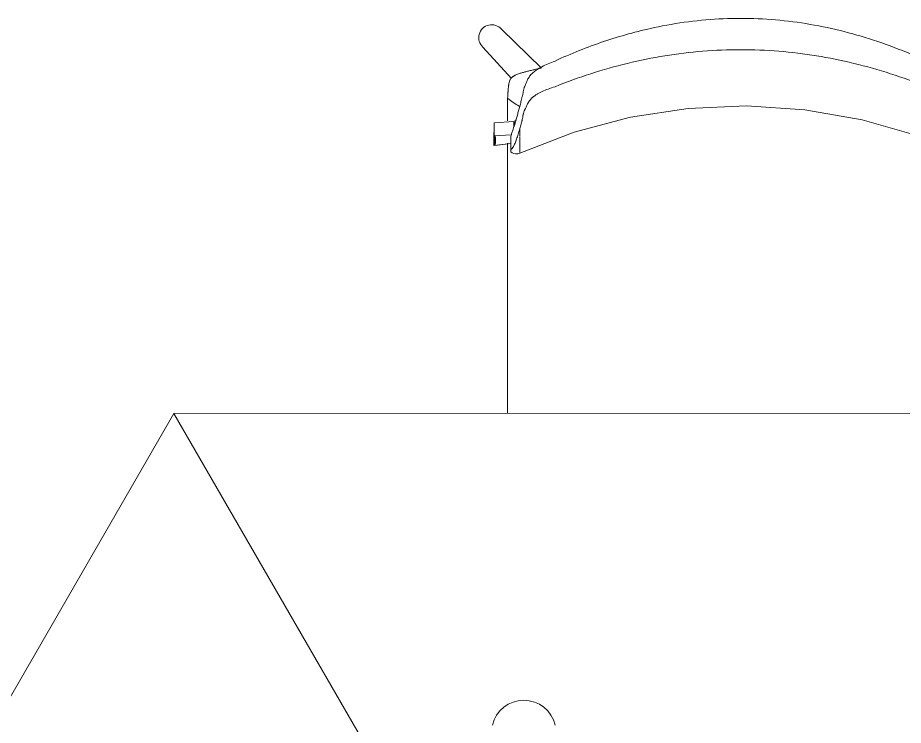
# Model space of a CAD drawing. Header units: millimetres. Extents: x 155927 to 326028, y -36033 to 97293.
# Drawn here: x 178037 to 178934, y 18682 to 19399 of the extents above; entities that cross this region are included whole.
import ezdxf

# ---------------------------------------------------------------- set-up
doc = ezdxf.new("R2010")
doc.units = ezdxf.units.MM
doc.header["$MEASUREMENT"] = 0
doc.layers.add('A-GENM', color=8, linetype='CONTINUOUS', lineweight=9)
doc.layers.add('I-FURN', color=8, linetype='CONTINUOUS', lineweight=9)

msp = doc.modelspace()

# ---------------------------------------------------------------- linework, layer by layer
at = {"layer": 'A-GENM'}
msp.add_arc((178549.76, 18674.84), 32.54, 12.68038, 167.31962, dxfattribs=at)
at = {"layer": 'I-FURN'}
for p, q in [((178567.78, 19347.49), (178527.12, 19386.94)), ((178508.41, 19368.72), (178537.39, 19337.18)), ((178657.94, 19297.83), (178716.38, 19306.76)), ((178716.38, 19306.76), (178775.45, 19309.32)), ((178775.45, 19309.32), (178834.46, 19305.48)), ((178834.46, 19305.48), (178892.71, 19295.29)), ((178519.71, 19292.23), (178539.61, 19293.59)), ((178539.61, 19293.59), (178539.61, 19287.69)), ((178540.57, 19293.62), (178540.57, 19290.61)), ((178600.81, 19282.64), (178657.94, 19297.83)), ((178892.71, 19295.29), (178949.51, 19278.86)), ((178519.71, 19278.9), (178519.71, 19292.23)), ((178519.38, 19282.51), (178519.38, 19269.18)), ((178537.07, 19280.09), (178519.71, 19278.9)), ((178536.56, 19265.01), (178536.56, 19278.64)), ((178545.67, 19261.37), (178600.81, 19282.64)), ((178519.38, 19269.18), (178536.56, 19271.24)), ((178520.34, 19269.21), (178536.56, 19271.16)), ((178536.56, 19262.94), (178538.1, 19261.85)), ((178538.1, 19261.85), (178539.84, 19261.12)), ((178539.84, 19261.12), (178541.32, 19260.8)), ((178541.32, 19260.8), (178543.59, 19260.82)), ((178543.59, 19260.82), (178545.67, 19261.37)), ((178195.31, 18997.92), (177620.35, 18001.99)), ((179345.29, 18997.94), (178195.31, 18997.92)), ((178750.33, 18036.64), (178195.31, 18997.92)), ((178195.31, 18997.92), (178750.33, 18036.64))]:
    msp.add_line(p, q, dxfattribs=at)
msp.add_arc((178517.16, 19378.45), 13.09, 40.41756, 228.03379, dxfattribs=at)
for centre, end_param in [((178502.89, 19287.91), 6.044337), ((178502.89, 19274.57), 6.540192), ((178503.84, 19274.6), 6.540192)]:
    msp.add_ellipse(centre, major_axis=(17.39, 0), ratio=0.978487, start_param=5.960696, end_param=end_param, dxfattribs=at)
for points, knots in [([(178581.42, 19354.74), (178597.49, 19362.22), (178630.33, 19375.38), (178687.26, 19391.17), (178751.78, 19399.67), (178822.74, 19396.51), (178880.55, 19384.02), (178925.26, 19368.88), (178946.98, 19359.73), (178957.69, 19354.74)], [-1, -1, -1, -1, -0.863636, -0.727273, -0.545455, -0.363636, -0.181818, -0.090909, 0, 0, 0, 0]), ([(178957.69, 19328.67), (178945.76, 19333.53), (178921.59, 19342.35), (178872.01, 19356.4), (178808.3, 19366.75), (178730.82, 19366.75), (178667.11, 19356.4), (178617.53, 19342.35), (178593.36, 19333.54), (178581.42, 19328.67)], [-1, -1, -1, -1, -0.9, -0.8, -0.6, -0.4, -0.2, -0.1, 0, 0, 0, 0]), ([(178533.38, 19316.97), (178533.44, 19318.05), (178533.53, 19319.71), (178533.65, 19321.66), (178533.72, 19322.76), (178533.78, 19323.58), (178533.83, 19324.38), (178533.91, 19325.39), (178534, 19326.61), (178534.12, 19327.84), (178534.21, 19328.73), (178534.27, 19329.24), (178534.31, 19329.64), (178534.36, 19330.03), (178534.43, 19330.54), (178534.56, 19331.42), (178534.78, 19332.62), (178535.11, 19333.97), (178535.54, 19335.2), (178536.17, 19336.42), (178537.07, 19337.59), (178538.03, 19338.51), (178538.91, 19339.16), (178539.59, 19339.59), (178540.28, 19339.99), (178541.26, 19340.49), (178542.58, 19341.07), (178544.26, 19341.72), (178546.04, 19342.32), (178547.78, 19342.85), (178549.37, 19343.3), (178550.92, 19343.73), (178552.59, 19344.17), (178554.43, 19344.63), (178556.9, 19345.22), (178561.32, 19346.25), (178565.08, 19347.06), (178567.41, 19347.56)], [0, 0, 0, 0, 0.0625, 0.09375, 0.109375, 0.125, 0.140625, 0.15625, 0.1875, 0.21875, 0.234375, 0.242188, 0.25, 0.257812, 0.265625, 0.28125, 0.3125, 0.34375, 0.375, 0.40625, 0.4375, 0.46875, 0.484375, 0.5, 0.515625, 0.53125, 0.5625, 0.59375, 0.625, 0.65625, 0.6875, 0.71875, 0.75, 0.78125, 0.8125, 0.875, 1, 1, 1, 1]), ([(178558.8, 19342.67), (178558.94, 19342.8), (178559.25, 19343.06), (178559.9, 19343.6), (178561.11, 19344.55), (178562.97, 19345.89), (178565.45, 19347.48), (178569.06, 19349.54), (178574.17, 19352.01), (178578.89, 19353.86), (178581.42, 19354.74)], [0.8575061, 0.8575061, 0.8575061, 0.8575061, 0.8616071, 0.8660714, 0.875, 0.8928571, 0.9107143, 0.9285714, 0.9642857, 1, 1, 1, 1]), ([(178538.99, 19285.78), (178539.67, 19287.67), (178540.72, 19290.9), (178542.18, 19295.93), (178543.3, 19300.01), (178544.44, 19304.25), (178545.63, 19308.73), (178546.71, 19312.78), (178547.59, 19316.13), (178548.15, 19318.28), (178548.55, 19319.99), (178548.86, 19321.68), (178549.13, 19323.37), (178549.49, 19325.11), (178549.83, 19326.46), (178550.19, 19327.63), (178550.51, 19328.48), (178550.7, 19328.97), (178550.87, 19329.35), (178551.03, 19329.73), (178551.24, 19330.24), (178551.6, 19331.15), (178552.12, 19332.48), (178552.78, 19334.13), (178553.55, 19335.82), (178554.47, 19337.54), (178555.6, 19339.26), (178556.76, 19340.69), (178557.71, 19341.67), (178558.29, 19342.23), (178558.6, 19342.5), (178558.76, 19342.64)], [0, 0, 0, 0, 0.1428571, 0.2142857, 0.2857143, 0.3571429, 0.4285714, 0.5, 0.5357143, 0.5714286, 0.5892857, 0.6071429, 0.6428571, 0.6607143, 0.6785714, 0.6964286, 0.7053571, 0.7098214, 0.7142857, 0.71875, 0.7232143, 0.7321429, 0.75, 0.7678571, 0.7857143, 0.8035714, 0.8214286, 0.8392857, 0.8482143, 0.8526786, 0.8571429, 0.8571429, 0.8571429, 0.8571429]), ([(178581.42, 19328.67), (178578.93, 19327.97), (178574.28, 19326.46), (178569.23, 19324.35), (178565.64, 19322.54), (178563.17, 19321.13), (178561.3, 19319.91), (178560.09, 19319.04), (178559.43, 19318.53), (178558.95, 19318.15), (178558.48, 19317.77), (178557.88, 19317.24), (178556.92, 19316.3), (178555.72, 19314.91), (178554.54, 19313.21), (178553.57, 19311.49), (178552.74, 19309.81), (178552.03, 19308.17), (178551.48, 19306.88), (178551.1, 19306.01), (178550.88, 19305.53), (178550.72, 19305.18), (178550.55, 19304.83), (178550.35, 19304.38), (178550.04, 19303.62), (178549.69, 19302.58), (178549.37, 19301.42), (178549.06, 19299.93), (178548.84, 19298.48), (178548.56, 19297), (178548.29, 19295.83), (178547.96, 19294.63), (178547.54, 19293.03), (178546.78, 19290.24), (178546.12, 19287.88), (178545.67, 19286.32)], [0, 0, 0, 0, 0.0625, 0.125, 0.15625, 0.1875, 0.21875, 0.234375, 0.242188, 0.25, 0.257812, 0.265625, 0.28125, 0.3125, 0.34375, 0.375, 0.40625, 0.4375, 0.46875, 0.484375, 0.492188, 0.5, 0.507812, 0.515625, 0.53125, 0.5625, 0.59375, 0.625, 0.6875, 0.71875, 0.75, 0.78125, 0.8125, 0.875, 1, 1, 1, 1]), ([(178533.38, 19316.97), (178535.26, 19315.38), (178539.07, 19312.54), (178543.33, 19309.98), (178545.67, 19308.81), (178546.04, 19308.63)], [0, 0, 0, 0, 0.02777778, 0.05555556, 0.06066679, 0.06066679, 0.06066679, 0.06066679]), ([(178545.67, 19262.03), (178545.67, 19262.29), (178545.67, 19262.93), (178545.67, 19264.91), (178545.67, 19268.93), (178545.67, 19273.71), (178545.67, 19277.28), (178545.67, 19277.7)], [0.4444444, 0.4444444, 0.4444444, 0.4444444, 0.5138889, 0.5833333, 0.7222222, 0.8611111, 0.8793474, 0.8793474, 0.8793474, 0.8793474]), ([(178533.18, 18997.63), (178533.18, 18997.79), (178533.18, 19000.43), (178533.18, 19005.59), (178533.18, 19013.2), (178533.18, 19020.83), (178533.18, 19030.91), (178533.18, 19043.39), (178533.18, 19055.84), (178533.18, 19065.88), (178533.18, 19073.51), (178533.18, 19081.15), (178533.18, 19091.23), (178533.18, 19103.74), (178533.18, 19118.7), (178533.18, 19133.88), (178533.18, 19149.01), (178533.18, 19163.9), (178533.18, 19176.34), (178533.18, 19186.38), (178533.18, 19194), (178533.18, 19201.58), (178533.18, 19211.48), (178533.18, 19223.72), (178533.18, 19236.08), (178533.18, 19246.19), (178533.18, 19253.92), (178533.18, 19261.73), (178533.18, 19267.57), (178533.18, 19270.84), (178533.18, 19271.54)], [-0.7511307, -0.7511307, -0.7511307, -0.7511307, -0.75, -0.7321429, -0.7142857, -0.6964286, -0.6785714, -0.6428571, -0.6071429, -0.5892857, -0.5714286, -0.5535714, -0.5357143, -0.5, -0.4642857, -0.4285714, -0.3928571, -0.3571429, -0.3214286, -0.3035714, -0.2857143, -0.2678571, -0.25, -0.2142857, -0.1785714, -0.1607143, -0.1428571, -0.125, -0.1071429, -0.1022726, -0.1022726, -0.1022726, -0.1022726]), ([(178536.56, 19265.01), (178536.56, 19264.45), (178536.56, 19263.63), (178536.56, 19262.97), (178536.56, 19262.87), (178536.56, 19263.5), (178536.56, 19264.28), (178536.56, 19264.65)], [0, 0, 0, 0, 0.125, 0.25, 0.375, 0.5, 0.5828112, 0.5828112, 0.5828112, 0.5828112])]:
    msp.add_open_spline(points, degree=3, knots=knots, dxfattribs=at)
for points in [[(178533.18, 19313.13), (178533.21, 19313.77), (178533.28, 19315.05), (178533.35, 19316.33), (178533.38, 19316.97)], [(178533.18, 19294.15), (178533.18, 19300.66), (178533.18, 19306.98), (178533.18, 19313.13)], [(178541.9, 19295.19), (178541.5, 19294.92), (178541.1, 19294.65), (178540.74, 19294.39)], [(178545.67, 19286.32), (178545.14, 19284.29), (178544.05, 19280.47), (178542.39, 19275.51), (178540.87, 19271.3), (178539.4, 19268.04), (178537.9, 19265.91), (178536.99, 19265.2), (178536.56, 19265.01)], [(178536.56, 19278.64), (178536.94, 19279.73), (178537.75, 19281.99), (178538.58, 19284.47), (178538.99, 19285.78)], [(178545.67, 19278.22), (178545.67, 19280.62), (178545.67, 19283.31), (178545.67, 19286.32)]]:
    msp.add_open_spline(points, degree=3, dxfattribs=at)

doc.saveas('drawing.dxf')
